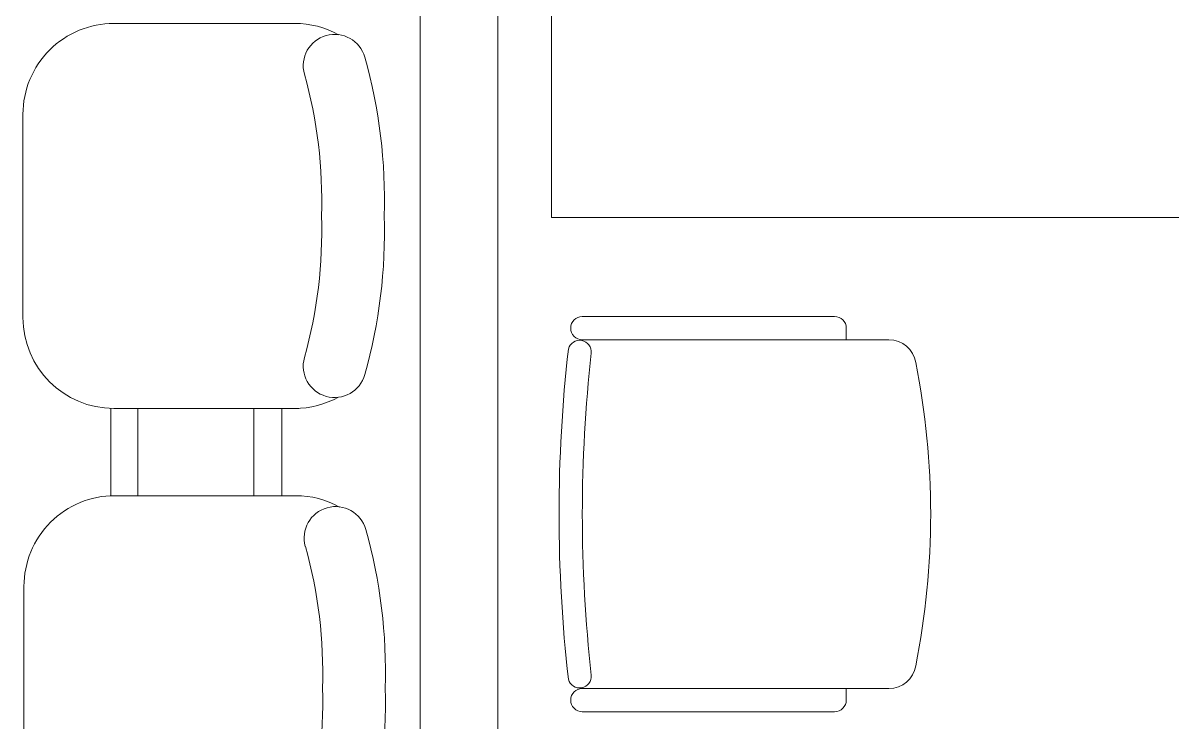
# Model space of a CAD drawing. Header units: millimetres. Extents: x -160614 to 59925, y -157025 to 0.
# Drawn here: x -105973 to -104490, y -113888 to -112986 of the extents above; entities that cross this region are included whole.
import ezdxf
from ezdxf.enums import TextEntityAlignment as Align

# ---------------------------------------------------------------- set-up
doc = ezdxf.new("R2010")
doc.units = ezdxf.units.MM
doc.header["$LTSCALE"] = 8
doc.layers.get('0').update_dxf_attribs({"color": 9, "lineweight": 5})
for name, color, linetype, lineweight in [('72_EGR_EQP_TAG', 9, 'Continuous', 5), ('LOADING', 9, 'Continuous', 5), ('NEW Wall', 9, 'Continuous', 5), ('Walls', 9, 'Continuous', 5)]:
    doc.layers.add(name, color=color, linetype=linetype, lineweight=lineweight)
doc.layers.get('0').off()
doc.layers.get('0').freeze()
doc.styles.get("Standard").update_dxf_attribs({"font": 'ARIALUNI.TTF'})

# ---------------------------------------------------------------- blocks, each defined once
blk = doc.blocks.new('GF21016-P')
at = {"layer": 'LOADING', "extrusion": (-1.24384e-09, -1.20261e-09, -1)}
for p, q in [((0.0128, 0.0179), (0.0128, 0.4136)), ((0.4628, 0.0179), (0.4628, 0.4136)), ((-0.0022, 0.3585), (0.0128, 0.3585)), ((0.4778, 0.3585), (0.4628, 0.3585)), ((-0.0172, 0.0179), (-0.0172, 0.3435)), ((0.4928, 0.0179), (0.4928, 0.3435)), ((0.4778, 0.0029), (0.4778, 0.0029))]:
    blk.add_line(p, q, dxfattribs=at)
for centre, radius, start, end in [((-0.2378, -0.5362), 1.0036, 78.7568, 101.2432), ((-0.0478, 0.4136), 0.035, 0, 80.6557), ((-0.4278, 0.4136), 0.035, 99.3443, 180), ((0.0022, 0.3435), 0.015, 0, 90), ((-0.4778, 0.3435), 0.015, 90, 180), ((-0.0284, 0.0145), 0.015, 284.3864, 95.5209), ((-0.4471, 0.0145), 0.015, 84.4791, 255.6136), ((0.0022, 0.0179), 0.015, 270, 0), ((0.0022, 0.0179), 0.015, 180, 270), ((-0.2378, 1.8928), 1.8749, 263.6341, 276.3659), ((-0.4778, 0.0179), 0.015, 270, 0), ((-0.4778, 0.0179), 0.015, 180, 270), ((-0.2378, 1.8734), 1.8855, 263.5119, 276.4881)]:
    blk.add_arc(centre, radius, start, end, dxfattribs=at)
blk = doc.blocks.new('*X23')
for p, q in [((13, 1), (13, 1)), ((13, 1), (13, 1)), ((13, 1), (13, 1)), ((13, 1), (13, 1)), ((13, 1), (13, 1)), ((13, 1), (13, 1)), ((13, 1), (13, 1)), ((13, 1), (13, 1)), ((13, 1), (13, 1)), ((13, 1), (13, 1)), ((13, 1), (13, 1)), ((13, 1), (13, 1)), ((13, 1), (13, 1)), ((13, 1), (13, 1)), ((13, 1), (13, 1)), ((13, 1), (14, 1)), ((13, 1), (14, 1)), ((13, 1), (14, 1)), ((13, 1), (13, 1)), ((13, 1), (13, 1)), ((13, 1), (13, 1)), ((13, 1), (13, 1)), ((13, 1), (13, 1)), ((13, 1), (13, 1)), ((13, 1), (13, 1)), ((13, 1), (13, 1)), ((13, 1), (13, 1)), ((13, 1), (13, 1)), ((13, 1), (13, 1)), ((13, 1), (13, 1)), ((13, 1), (13, 1)), ((13, 1), (13, 1)), ((13, 1), (13, 1)), ((13, 1), (13, 1)), ((13, 1), (13, 1)), ((13, 1), (13, 1)), ((13, 1), (13, 1)), ((13, 1), (13, 1)), ((13, 1), (13, 1)), ((13, 1), (13, 1)), ((13, 1), (13, 1)), ((13, 1), (13, 1)), ((13, 1), (13, 1)), ((13, 1), (13, 1)), ((13, 1), (13, 1)), ((13, 1), (13, 1)), ((13, 1), (13, 1)), ((13, 1), (13, 1)), ((13, 1), (13, 1)), ((13, 1), (13, 1)), ((13, 1), (13, 1)), ((13, 1), (13, 1)), ((13, 1), (13, 1)), ((13, 1), (13, 1)), ((13, 1), (13, 1)), ((13, 1), (13, 1)), ((13, 1), (13, 1)), ((13, 1), (13, 1)), ((13, 1), (13, 1)), ((13, 1), (13, 1)), ((13, 1), (13, 1)), ((13, 1), (13, 1)), ((13, 1), (13, 1)), ((13, 1), (13, 1)), ((13, 1), (13, 1)), ((13, 1), (13, 1)), ((13, 1), (13, 1)), ((13, 1), (13, 1)), ((13, 1), (13, 1)), ((13, 1), (13, 1)), ((13, 1), (13, 1)), ((13, 1), (13, 1)), ((13, 1), (13, 1)), ((13, 1), (13, 1)), ((13, 1), (13, 1)), ((13, 1), (13, 1)), ((13, 1), (13, 1)), ((13, 1), (13, 1)), ((13, 1), (13, 1)), ((13, 1), (13, 1)), ((13, 1), (13, 1)), ((13, 1), (13, 1)), ((13, 1), (13, 1)), ((13, 1), (13, 1)), ((13, 1), (13, 1)), ((13, 1), (13, 1)), ((13, 1), (13, 1)), ((13, 1), (13, 1)), ((13, 1), (13, 1)), ((13, 1), (13, 1)), ((13, 1), (13, 1)), ((13, 1), (13, 1)), ((13, 1), (13, 1)), ((13, 1), (13, 1)), ((13, 1), (13, 1)), ((13, 1), (13, 1)), ((13, 1), (13, 1)), ((13, 1), (13, 1)), ((13, 1), (13, 1)), ((13, 1), (13, 1)), ((13, 1), (13, 1)), ((13, 1), (13, 1)), ((13, 1), (13, 1)), ((13, 1), (13, 1)), ((13, 1), (13, 1)), ((13, 1), (13, 1)), ((13, 1), (13, 1)), ((13, 1), (13, 1)), ((13, 1), (13, 1)), ((13, 1), (13, 1)), ((13, 1), (13, 1)), ((13, 1), (13, 1)), ((13, 1), (13, 1)), ((13, 1), (13, 1)), ((13, 1), (13, 1)), ((13, 1), (13, 1)), ((13, 1), (13, 1)), ((13, 1), (13, 1)), ((13, 1), (13, 1)), ((13, 1), (13, 1)), ((13, 1), (13, 1)), ((13, 1), (13, 1)), ((13, 1), (13, 1)), ((13, 1), (14, 1)), ((13, 0), (13, 0)), ((13, 0), (13, 0)), ((13, 0), (13, 0)), ((13, 0), (13, 0)), ((13, 0), (13, 0)), ((13, 0), (13, 0)), ((13, 0), (13, 0)), ((13, 0), (13, 0)), ((13, 0), (13, 0)), ((13, 0), (13, 0)), ((13, 0), (13, 0)), ((13, 0), (13, 0)), ((13, 0), (13, 0)), ((13, 0), (13, 0)), ((13, 0), (13, 0)), ((13, 0), (13, 0)), ((13, 0), (13, 0)), ((13, 0), (13, 0)), ((13, 0), (13, 0)), ((13, 0), (13, 0)), ((13, 0), (13, 0)), ((13, 0), (13, 0)), ((13, 0), (13, 0)), ((13, 0), (13, 0)), ((13, 0), (13, 0)), ((13, 0), (13, 0)), ((13, 0), (13, 0)), ((13, 0), (13, 0)), ((13, 0), (13, 0)), ((13, 0), (13, 0)), ((13, 0), (13, 0)), ((13, 0), (13, 0)), ((13, 0), (13, 0)), ((13, 0), (13, 0)), ((13, 0), (13, 0)), ((13, 0), (13, 0)), ((13, 0), (13, 0)), ((13, 0), (13, 0)), ((13, 0), (13, 0)), ((13, 0), (13, 0)), ((13, 0), (13, 0)), ((13, 0), (13, 0)), ((13, 0), (13, 0)), ((13, 0), (13, 0)), ((13, 0), (13, 0)), ((13, 0), (13, 0)), ((13, 0), (13, 0)), ((13, 0), (13, 0)), ((13, 0), (14, 0)), ((13, 0), (14, 0)), ((13, 0), (13, 0)), ((13, 0), (14, 0)), ((14, 1), (14, 1)), ((14, 1), (14, 1)), ((14, 1), (14, 1)), ((14, 1), (14, 1)), ((14, 1), (14, 1)), ((14, 1), (14, 1)), ((14, 1), (14, 1)), ((14, 1), (14, 1)), ((14, 1), (14, 1)), ((14, 1), (14, 1)), ((14, 1), (14, 1)), ((14, 1), (14, 1)), ((14, 1), (14, 1)), ((14, 1), (14, 1)), ((14, 1), (14, 1)), ((14, 1), (14, 1)), ((14, 1), (14, 1)), ((14, 1), (14, 1)), ((14, 1), (14, 1)), ((14, 1), (14, 1)), ((14, 1), (14, 1)), ((14, 1), (14, 1)), ((14, 1), (14, 1)), ((14, 1), (14, 1)), ((14, 1), (14, 1)), ((14, 1), (14, 1)), ((14, 1), (14, 1)), ((14, 1), (14, 1)), ((14, 1), (14, 1)), ((14, 1), (14, 1)), ((14, 1), (14, 1)), ((14, 1), (14, 1)), ((14, 1), (14, 1)), ((14, 1), (14, 1)), ((14, 1), (14, 1)), ((14, 1), (14, 1)), ((14, 1), (14, 1)), ((14, 1), (14, 1)), ((14, 1), (14, 1)), ((14, 1), (14, 1)), ((14, 1), (14, 1)), ((14, 1), (14, 1)), ((14, 1), (14, 1)), ((14, 1), (14, 1)), ((14, 1), (14, 1)), ((14, 1), (14, 1)), ((14, 1), (14, 1)), ((14, 1), (14, 1)), ((14, 1), (14, 1)), ((14, 1), (14, 1)), ((14, 1), (14, 1)), ((14, 1), (14, 1)), ((14, 1), (14, 1)), ((14, 1), (14, 1)), ((14, 1), (14, 1)), ((14, 1), (14, 1)), ((14, 1), (14, 1)), ((14, 1), (14, 1)), ((14, 1), (14, 1)), ((14, 1), (14, 1)), ((14, 1), (14, 1)), ((14, 1), (14, 1)), ((14, 1), (14, 1)), ((14, 1), (14, 1)), ((14, 1), (14, 1)), ((14, 1), (14, 1)), ((14, 1), (14, 1)), ((14, 1), (14, 1)), ((14, 1), (14, 1)), ((14, 1), (14, 1)), ((14, 1), (14, 1)), ((14, 1), (14, 1)), ((14, 1), (14, 1)), ((14, 1), (14, 1)), ((14, 1), (14, 1)), ((14, 1), (14, 1)), ((14, 1), (14, 1)), ((14, 1), (14, 1)), ((14, 1), (14, 1)), ((14, 1), (14, 1)), ((14, 1), (14, 1)), ((14, 1), (14, 1)), ((14, 1), (14, 1)), ((14, 1), (14, 1)), ((14, 1), (14, 1)), ((14, 1), (14, 1)), ((14, 1), (14, 1)), ((14, 1), (14, 1)), ((14, 1), (14, 1)), ((14, 1), (14, 1)), ((14, 1), (14, 1)), ((14, 1), (14, 1)), ((14, 1), (14, 1)), ((14, 1), (14, 1)), ((14, 0), (14, 0)), ((14, 0), (14, 0)), ((14, 0), (14, 0)), ((14, 0), (14, 0)), ((14, 0), (14, 0)), ((14, 0), (14, 0)), ((14, 0), (14, 0)), ((14, 0), (14, 0)), ((14, 0), (14, 0)), ((14, 0), (14, 0)), ((14, 0), (14, 0)), ((14, 0), (14, 0)), ((14, 0), (14, 0)), ((14, 0), (14, 0)), ((14, 0), (14, 0)), ((14, 0), (14, 0)), ((14, 0), (14, 0)), ((14, 0), (14, 0)), ((14, 0), (14, 0)), ((14, 0), (14, 0)), ((14, 0), (14, 0)), ((14, 0), (14, 0)), ((14, 0), (14, 0)), ((14, 0), (14, 0)), ((14, 0), (14, 0)), ((14, 0), (14, 0)), ((14, 0), (14, 0)), ((14, 0), (14, 0)), ((14, 0), (14, 0)), ((14, 0), (14, 0)), ((14, 0), (14, 0)), ((14, 0), (14, 0)), ((14, 0), (14, 0)), ((14, 0), (14, 0)), ((14, 0), (14, 0)), ((14, 0), (14, 0)), ((14, 0), (14, 0)), ((14, 0), (14, 0)), ((14, 0), (14, 0)), ((14, 0), (14, 0)), ((14, 0), (14, 0)), ((14, 0), (14, 0)), ((14, 0), (14, 0)), ((14, 0), (14, 0)), ((14, 0), (14, 0)), ((14, 0), (14, 0)), ((14, 0), (14, 0)), ((14, 0), (14, 0)), ((13, 0), (13, 0)), ((13, 0), (14, 0)), ((13, 0), (13, 0)), ((13, 0), (14, 0)), ((13, 0), (13, 0)), ((13, 0), (14, 0)), ((13, 0), (13, 0)), ((13, 0), (13, 0)), ((13, 0), (13, 0)), ((13, 0), (13, 0)), ((13, 0), (14, 0)), ((13, 0), (13, 0)), ((13, 0), (14, 0)), ((13, 0), (13, 0)), ((13, 0), (14, 0)), ((13, 0), (13, 0)), ((13, 0), (14, 0)), ((13, 0), (13, 0)), ((13, 0), (14, 0)), ((13, 0), (13, 0)), ((13, 0), (14, 0)), ((13, 0), (13, 0)), ((13, 0), (14, 0)), ((13, 0), (13, 0)), ((13, 0), (13, 0)), ((13, 0), (13, 0)), ((13, 0), (14, 0)), ((13, 0), (13, 0)), ((13, 0), (14, 0)), ((13, 0), (13, 0)), ((13, 0), (14, 0)), ((13, 0), (13, 0)), ((13, 0), (14, 0)), ((13, 0), (13, 0)), ((13, 0), (13, 0)), ((13, 0), (13, 0)), ((13, 0), (13, 0)), ((13, 0), (13, 0)), ((13, 0), (13, 0)), ((13, 0), (13, 0)), ((13, 0), (13, 0)), ((13, 0), (13, 0)), ((13, 0), (13, 0)), ((13, 0), (13, 0)), ((13, 0), (13, 0)), ((13, 0), (13, 0)), ((13, 0), (13, 0)), ((13, 0), (13, 0)), ((13, 0), (13, 0)), ((13, 0), (13, 0)), ((13, 0), (13, 0)), ((13, 0), (13, 0)), ((13, 0), (13, 0)), ((13, 0), (13, 0)), ((13, 0), (13, 0)), ((13, 0), (13, 0)), ((13, 0), (13, 0)), ((13, 0), (13, 0)), ((13, 0), (13, 0)), ((13, 0), (13, 0)), ((13, 0), (13, 0)), ((13, 0), (13, 0)), ((13, 0), (13, 0)), ((13, 0), (13, 0)), ((13, -1), (13, -1)), ((13, -1), (13, -1)), ((13, -1), (13, -1)), ((13, -1), (13, -1)), ((13, -1), (13, -1)), ((13, -1), (14, -1)), ((13, -1), (13, -1)), ((14, 0), (14, 0)), ((14, 0), (14, 0)), ((14, 0), (14, 0)), ((14, 0), (14, 0)), ((14, 0), (14, 0)), ((14, 0), (14, 0)), ((14, 0), (14, 0)), ((14, 0), (14, 0)), ((14, 0), (14, 0)), ((14, 0), (14, 0)), ((14, 0), (14, 0)), ((14, 0), (14, 0)), ((14, 0), (14, 0)), ((14, 0), (14, 0)), ((14, 0), (14, 0)), ((13, 0), (14, 0)), ((14, 0), (14, 0)), ((14, 0), (14, 0)), ((14, 0), (14, 0)), ((14, 0), (14, 0)), ((14, 0), (14, 0)), ((14, 0), (14, 0)), ((14, 0), (14, 0)), ((14, 0), (14, 0)), ((14, 0), (14, 0)), ((14, 0), (14, 0)), ((14, 0), (14, 0)), ((14, 0), (14, 0)), ((14, 0), (14, 0)), ((14, 0), (14, 0)), ((14, 0), (14, 0)), ((14, 0), (14, 0)), ((14, 0), (14, 0)), ((14, 0), (14, 0)), ((14, 0), (14, 0)), ((14, 0), (14, 0)), ((14, 0), (14, 0)), ((14, 0), (14, 0)), ((14, 0), (14, 0)), ((14, 0), (14, 0)), ((14, 0), (14, 0)), ((14, 0), (14, 0)), ((14, 0), (14, 0)), ((14, 0), (14, 0)), ((14, 0), (14, 0)), ((14, 0), (14, 0)), ((14, 0), (14, 0)), ((14, 0), (14, 0)), ((14, 0), (14, 0)), ((14, 0), (14, 0)), ((14, -1), (14, -1)), ((14, -1), (14, -1)), ((14, -1), (14, -1)), ((14, -1), (14, -1)), ((14, -1), (14, -1))]:
    blk.add_line(p, q)
blk = doc.blocks.new('*X22')
for p, q in [((5, 3), (5, 3)), ((5, 3), (5, 3)), ((5, 3), (5, 3)), ((5, 3), (5, 3)), ((5, 3), (5, 3)), ((5, 3), (5, 3)), ((5, 3), (5, 3)), ((5, 3), (5, 3)), ((5, 3), (5, 3)), ((5, 3), (5, 3)), ((5, 3), (5, 3)), ((5, 3), (5, 3)), ((5, 3), (5, 3)), ((5, 3), (5, 3)), ((5, 3), (5, 3)), ((5, 3), (5, 3)), ((5, 3), (5, 3)), ((5, 3), (5, 3)), ((5, 3), (5, 3)), ((5, 3), (5, 3)), ((5, 3), (5, 3)), ((5, 3), (5, 3)), ((5, 3), (5, 3)), ((5, 3), (5, 3)), ((5, 3), (5, 3)), ((5, 3), (5, 3)), ((5, 3), (5, 3)), ((5, 3), (5, 3)), ((5, 3), (5, 3)), ((5, 3), (5, 3)), ((5, 3), (5, 3)), ((5, 3), (5, 3)), ((5, 3), (5, 3)), ((5, 3), (5, 3)), ((5, 3), (5, 3)), ((5, 3), (5, 3)), ((5, 3), (5, 3)), ((5, 3), (5, 3)), ((5, 3), (5, 3)), ((5, 3), (5, 3)), ((5, 3), (5, 3)), ((5, 3), (5, 3)), ((5, 3), (5, 3)), ((5, 3), (5, 3)), ((5, 3), (5, 3)), ((5, 3), (5, 3)), ((5, 3), (5, 3)), ((5, 3), (5, 3)), ((5, 3), (5, 3)), ((5, 3), (5, 3)), ((5, 3), (5, 3)), ((5, 3), (5, 3)), ((5, 3), (5, 3)), ((5, 3), (5, 3)), ((5, 3), (5, 3)), ((5, 3), (5, 3)), ((5, 3), (5, 3)), ((5, 3), (5, 3)), ((5, 3), (5, 3)), ((5, 3), (5, 3)), ((5, 3), (5, 3)), ((5, 3), (5, 3)), ((5, 3), (5, 3)), ((5, 3), (5, 3)), ((5, 3), (5, 3)), ((5, 3), (5, 3)), ((6, 3), (5, 3)), ((5, 3), (5, 3)), ((6, 3), (5, 3)), ((5, 3), (5, 3)), ((6, 3), (5, 3)), ((5, 3), (5, 3)), ((6, 3), (5, 3)), ((5, 3), (5, 3)), ((5, 3), (5, 3)), ((5, 3), (5, 3)), ((5, 3), (5, 3)), ((5, 3), (5, 3)), ((5, 3), (5, 3)), ((5, 3), (5, 3)), ((5, 3), (5, 3)), ((5, 3), (5, 3)), ((5, 3), (5, 3)), ((5, 3), (5, 3)), ((5, 3), (5, 3)), ((5, 3), (5, 3)), ((5, 3), (5, 3)), ((5, 3), (5, 3)), ((5, 3), (5, 3)), ((5, 3), (5, 3)), ((5, 3), (5, 3)), ((5, 3), (5, 3)), ((5, 3), (5, 3)), ((5, 3), (5, 3)), ((5, 3), (5, 3)), ((5, 3), (5, 3)), ((6, 3), (6, 3)), ((6, 3), (6, 3)), ((6, 3), (6, 3)), ((6, 3), (6, 3)), ((6, 3), (6, 3)), ((6, 3), (6, 3)), ((6, 3), (6, 3)), ((6, 3), (6, 3)), ((6, 3), (6, 3)), ((6, 3), (6, 3)), ((6, 3), (6, 3)), ((6, 3), (6, 3)), ((6, 3), (6, 3)), ((6, 3), (6, 3)), ((6, 3), (6, 3)), ((6, 3), (6, 3)), ((6, 3), (6, 3)), ((6, 3), (6, 3)), ((6, 3), (6, 3)), ((6, 3), (6, 3)), ((6, 3), (6, 3)), ((6, 3), (6, 3)), ((6, 3), (6, 3)), ((6, 3), (6, 3)), ((6, 3), (6, 3)), ((6, 3), (6, 3)), ((6, 3), (6, 3)), ((6, 3), (6, 3)), ((6, 3), (6, 3)), ((6, 3), (6, 3)), ((6, 3), (6, 3)), ((6, 3), (6, 3)), ((6, 3), (6, 3)), ((6, 3), (6, 3)), ((6, 3), (6, 3)), ((6, 3), (6, 3)), ((6, 3), (6, 3)), ((6, 3), (6, 3)), ((6, 3), (6, 3)), ((6, 3), (6, 3)), ((6, 3), (6, 3)), ((6, 3), (6, 3)), ((6, 3), (6, 3)), ((6, 3), (6, 3)), ((6, 3), (6, 3)), ((6, 3), (6, 3)), ((6, 3), (6, 3)), ((6, 3), (6, 3)), ((6, 3), (6, 3)), ((6, 3), (6, 3)), ((6, 3), (6, 3)), ((6, 3), (6, 3)), ((6, 3), (6, 3)), ((6, 3), (6, 3)), ((6, 3), (6, 3)), ((6, 3), (6, 3)), ((6, 3), (6, 3)), ((6, 3), (6, 3)), ((6, 3), (6, 3)), ((6, 3), (6, 3)), ((6, 3), (6, 3)), ((6, 3), (6, 3)), ((6, 3), (6, 3)), ((6, 3), (6, 3)), ((6, 3), (6, 3)), ((6, 3), (6, 3)), ((6, 3), (6, 3)), ((6, 3), (6, 3)), ((6, 3), (6, 3)), ((6, 3), (6, 3)), ((6, 3), (6, 3)), ((6, 3), (6, 3)), ((6, 3), (6, 3)), ((6, 3), (6, 3)), ((6, 3), (6, 3)), ((6, 3), (6, 3)), ((6, 3), (6, 3)), ((6, 3), (6, 3)), ((6, 3), (6, 3)), ((6, 3), (6, 3)), ((6, 3), (6, 3)), ((6, 3), (6, 3)), ((6, 3), (6, 3)), ((6, 3), (6, 3)), ((6, 3), (6, 3)), ((6, 3), (6, 3)), ((6, 3), (6, 3)), ((6, 3), (6, 3)), ((6, 3), (6, 3)), ((6, 3), (6, 3)), ((6, 3), (6, 3)), ((6, 3), (6, 3)), ((6, 3), (6, 3)), ((6, 3), (6, 3)), ((6, 3), (6, 3)), ((6, 3), (6, 3)), ((6, 3), (6, 3)), ((6, 3), (6, 3)), ((6, 3), (6, 3)), ((6, 3), (6, 3)), ((6, 3), (6, 3)), ((6, 3), (6, 3)), ((6, 3), (6, 3)), ((6, 3), (6, 3)), ((6, 3), (6, 3)), ((6, 3), (6, 3)), ((6, 3), (6, 3)), ((6, 3), (6, 3)), ((6, 3), (6, 3)), ((6, 3), (6, 3)), ((6, 3), (6, 3)), ((6, 3), (6, 3)), ((6, 3), (6, 3)), ((6, 3), (6, 3)), ((6, 3), (6, 3)), ((6, 3), (6, 3)), ((6, 3), (6, 3)), ((6, 3), (6, 3)), ((6, 3), (6, 3)), ((6, 3), (6, 3)), ((6, 3), (6, 3)), ((6, 3), (6, 3)), ((6, 3), (6, 3)), ((6, 3), (6, 3)), ((6, 3), (6, 3)), ((6, 3), (6, 3)), ((6, 3), (6, 3)), ((6, 3), (6, 3)), ((6, 3), (6, 3)), ((6, 3), (6, 3)), ((6, 3), (6, 3)), ((6, 3), (6, 3)), ((6, 3), (6, 3)), ((6, 3), (6, 3)), ((6, 3), (6, 3)), ((6, 3), (6, 3)), ((6, 3), (6, 3)), ((6, 3), (6, 3)), ((6, 3), (6, 3)), ((6, 3), (6, 3)), ((6, 3), (6, 3)), ((6, 3), (6, 3)), ((6, 3), (6, 3)), ((6, 3), (6, 3)), ((6, 3), (6, 3)), ((6, 3), (6, 3)), ((6, 3), (6, 3)), ((6, 3), (6, 3)), ((6, 3), (6, 3)), ((6, 3), (6, 3)), ((6, 3), (6, 3)), ((6, 3), (6, 3)), ((6, 3), (6, 3)), ((6, 3), (6, 3)), ((6, 3), (6, 3)), ((6, 3), (6, 3)), ((6, 3), (6, 3)), ((6, 3), (6, 3)), ((6, 3), (6, 3)), ((6, 3), (6, 3)), ((6, 3), (6, 3)), ((6, 3), (6, 3)), ((6, 3), (6, 3)), ((6, 3), (6, 3)), ((6, 3), (6, 3)), ((6, 3), (6, 3)), ((6, 3), (6, 3)), ((6, 3), (6, 3)), ((6, 3), (6, 3)), ((6, 3), (6, 3)), ((6, 3), (6, 3)), ((6, 3), (6, 3)), ((6, 3), (6, 3)), ((6, 3), (6, 3)), ((6, 3), (6, 3)), ((6, 3), (6, 3)), ((6, 3), (6, 3)), ((6, 3), (6, 3)), ((6, 3), (6, 3)), ((6, 3), (6, 3)), ((6, 3), (6, 3)), ((6, 3), (6, 3)), ((6, 3), (6, 3)), ((6, 3), (6, 3)), ((6, 3), (6, 3)), ((6, 3), (6, 3)), ((6, 3), (6, 3)), ((6, 3), (6, 3)), ((6, 3), (6, 3)), ((6, 3), (6, 3)), ((6, 3), (6, 3)), ((6, 3), (6, 3)), ((6, 3), (6, 3)), ((6, 3), (6, 3)), ((6, 3), (6, 3)), ((6, 3), (6, 3)), ((6, 3), (6, 3)), ((6, 3), (6, 3)), ((6, 3), (6, 3)), ((6, 3), (6, 3)), ((6, 3), (6, 3)), ((6, 3), (6, 3)), ((6, 3), (6, 3)), ((6, 3), (6, 3)), ((6, 3), (5, 3)), ((6, 3), (5, 3)), ((6, 3), (5, 3)), ((6, 3), (5, 3)), ((6, 3), (5, 3)), ((6, 3), (6, 3)), ((6, 3), (6, 3)), ((6, 3), (6, 3)), ((6, 3), (6, 3)), ((6, 3), (6, 3)), ((6, 3), (6, 3)), ((6, 3), (6, 3)), ((6, 3), (6, 3)), ((6, 3), (6, 3)), ((6, 3), (6, 3)), ((6, 3), (6, 3)), ((6, 3), (6, 3)), ((6, 3), (6, 3)), ((6, 3), (6, 3)), ((6, 3), (6, 3)), ((6, 3), (6, 3)), ((6, 3), (6, 3)), ((6, 3), (6, 3)), ((6, 3), (6, 3)), ((6, 3), (6, 3)), ((6, 3), (6, 3)), ((6, 3), (6, 3)), ((6, 3), (6, 3)), ((6, 3), (6, 3)), ((6, 3), (6, 3)), ((6, 3), (6, 3)), ((6, 3), (6, 3)), ((6, 3), (6, 3)), ((6, 3), (6, 3)), ((6, 3), (6, 3)), ((6, 3), (6, 3)), ((6, 3), (6, 3)), ((6, 3), (6, 3)), ((6, 3), (6, 3)), ((6, 3), (6, 3)), ((6, 3), (6, 3)), ((6, 3), (6, 3)), ((6, 3), (6, 3)), ((6, 3), (6, 3)), ((6, 3), (6, 3)), ((6, 3), (6, 3)), ((6, 3), (6, 3)), ((6, 3), (6, 3)), ((6, 3), (6, 3)), ((6, 3), (6, 3)), ((6, 3), (6, 3)), ((6, 3), (6, 3)), ((6, 3), (6, 3)), ((6, 3), (6, 3)), ((6, 3), (6, 3)), ((6, 3), (6, 3)), ((6, 3), (6, 3)), ((6, 3), (6, 3)), ((6, 3), (6, 3)), ((6, 3), (6, 3)), ((6, 3), (6, 3)), ((6, 3), (6, 3)), ((6, 3), (6, 3)), ((6, 3), (6, 3)), ((6, 3), (6, 3)), ((6, 3), (6, 3)), ((6, 3), (6, 3)), ((6, 3), (6, 3)), ((6, 3), (6, 3)), ((6, 3), (6, 3)), ((6, 3), (6, 3)), ((6, 3), (6, 3)), ((6, 3), (6, 3)), ((6, 3), (6, 3)), ((6, 3), (6, 3)), ((6, 3), (6, 3)), ((6, 3), (6, 3)), ((6, 3), (6, 3)), ((6, 3), (6, 3)), ((6, 3), (6, 3)), ((6, 3), (6, 3)), ((6, 3), (6, 3)), ((6, 3), (6, 3)), ((6, 3), (6, 3)), ((6, 3), (6, 3)), ((6, 3), (6, 3)), ((6, 3), (6, 3)), ((6, 3), (6, 3)), ((6, 3), (6, 3)), ((6, 3), (6, 3)), ((6, 3), (6, 3)), ((6, 3), (6, 3)), ((6, 3), (6, 3)), ((6, 3), (6, 3)), ((6, 3), (6, 3)), ((6, 3), (6, 3)), ((6, 3), (6, 3)), ((6, 3), (6, 3)), ((6, 3), (6, 3)), ((6, 3), (6, 3)), ((6, 3), (6, 3)), ((6, 3), (6, 3)), ((6, 3), (6, 3)), ((6, 3), (6, 3)), ((6, 3), (6, 3)), ((6, 3), (6, 3)), ((6, 3), (6, 3)), ((6, 3), (6, 3)), ((6, 3), (6, 3)), ((6, 3), (6, 3)), ((6, 3), (6, 3)), ((6, 3), (6, 3)), ((6, 3), (6, 3)), ((6, 3), (6, 3)), ((6, 3), (6, 3)), ((6, 3), (6, 3)), ((6, 3), (6, 3)), ((6, 3), (6, 3)), ((6, 3), (6, 3)), ((6, 3), (6, 3)), ((6, 3), (6, 3)), ((6, 3), (6, 3)), ((6, 3), (6, 3)), ((6, 3), (6, 3)), ((6, 3), (6, 3)), ((6, 3), (6, 3)), ((6, 3), (6, 3)), ((6, 3), (6, 3)), ((6, 3), (6, 3)), ((6, 3), (6, 3)), ((6, 3), (6, 3)), ((6, 3), (6, 3)), ((6, 3), (6, 3)), ((6, 3), (6, 3)), ((6, 3), (6, 3)), ((6, 3), (6, 3)), ((6, 3), (6, 3)), ((6, 3), (6, 3)), ((6, 3), (6, 3)), ((6, 3), (6, 3)), ((6, 3), (6, 3)), ((6, 3), (6, 3)), ((6, 3), (6, 3)), ((6, 3), (6, 3)), ((6, 3), (6, 3)), ((6, 3), (6, 3)), ((6, 3), (6, 3)), ((6, 3), (6, 3)), ((6, 3), (6, 3)), ((6, 3), (6, 3)), ((6, 3), (6, 3)), ((6, 3), (6, 3)), ((6, 3), (6, 3)), ((6, 3), (6, 3)), ((6, 3), (6, 3)), ((6, 3), (6, 3)), ((6, 3), (6, 3)), ((6, 3), (6, 3)), ((6, 3), (6, 3)), ((6, 3), (6, 3)), ((6, 3), (6, 3)), ((6, 3), (6, 3)), ((6, 3), (6, 3)), ((6, 3), (6, 3)), ((6, 3), (6, 3)), ((6, 3), (6, 3)), ((6, 3), (6, 3)), ((6, 3), (6, 3)), ((6, 3), (6, 3)), ((6, 3), (6, 3)), ((6, 3), (6, 3)), ((6, 3), (6, 3)), ((6, 3), (6, 3)), ((6, 3), (6, 3)), ((6, 3), (6, 3)), ((6, 3), (6, 3)), ((6, 3), (6, 3)), ((6, 3), (6, 3)), ((6, 3), (6, 3)), ((6, 3), (6, 3)), ((6, 3), (6, 3)), ((6, 3), (6, 3)), ((6, 3), (6, 3)), ((6, 3), (6, 3)), ((6, 3), (6, 3)), ((6, 3), (6, 3)), ((6, 3), (6, 3)), ((6, 3), (6, 3)), ((6, 3), (6, 3)), ((6, 3), (6, 3)), ((6, 3), (6, 3)), ((6, 3), (6, 3)), ((6, 3), (6, 3)), ((6, 3), (6, 3)), ((6, 3), (6, 3)), ((6, 3), (6, 3)), ((6, 3), (6, 3)), ((6, 3), (6, 3)), ((6, 3), (6, 3)), ((6, 3), (6, 3)), ((6, 3), (6, 3)), ((6, 3), (6, 3)), ((6, 3), (6, 3)), ((6, 3), (6, 3)), ((6, 3), (6, 3)), ((6, 3), (6, 3)), ((6, 3), (6, 3)), ((6, 3), (6, 3)), ((6, 3), (6, 3)), ((6, 3), (6, 3)), ((6, 3), (6, 3)), ((6, 3), (6, 3)), ((6, 3), (6, 3)), ((6, 3), (6, 3)), ((6, 3), (6, 3)), ((6, 3), (6, 3)), ((6, 3), (6, 3)), ((6, 3), (6, 3)), ((6, 3), (6, 3)), ((6, 3), (6, 3)), ((6, 3), (6, 3)), ((6, 3), (6, 3)), ((6, 3), (6, 3)), ((6, 3), (6, 3)), ((6, 3), (6, 3)), ((6, 3), (6, 3)), ((6, 3), (6, 3)), ((6, 3), (6, 3)), ((6, 3), (6, 3)), ((6, 3), (6, 3)), ((6, 3), (6, 3)), ((6, 3), (6, 3)), ((6, 3), (6, 3)), ((6, 3), (6, 3)), ((6, 3), (6, 3)), ((6, 3), (6, 3)), ((6, 3), (6, 3)), ((6, 3), (6, 3)), ((6, 3), (6, 3)), ((6, 3), (6, 3)), ((6, 3), (6, 3)), ((6, 3), (6, 3)), ((6, 3), (6, 3)), ((6, 3), (6, 3)), ((6, 3), (6, 3)), ((6, 3), (6, 3)), ((6, 3), (6, 3)), ((6, 3), (6, 3)), ((6, 3), (6, 3)), ((6, 3), (6, 3)), ((6, 3), (6, 3)), ((6, 3), (6, 3)), ((6, 3), (6, 3)), ((6, 3), (6, 3)), ((6, 3), (6, 3)), ((6, 3), (6, 3)), ((6, 3), (6, 3)), ((6, 3), (6, 3)), ((6, 3), (6, 3)), ((6, 3), (6, 3)), ((6, 3), (6, 3)), ((6, 3), (6, 3)), ((6, 3), (6, 3)), ((6, 3), (6, 3)), ((6, 3), (6, 3)), ((6, 3), (6, 3)), ((6, 3), (6, 3)), ((6, 3), (6, 3)), ((6, 3), (6, 3)), ((6, 3), (6, 3)), ((6, 3), (6, 3)), ((6, 3), (6, 3)), ((6, 3), (6, 3)), ((6, 3), (6, 3)), ((6, 3), (6, 3)), ((6, 3), (6, 3)), ((6, 3), (6, 3)), ((6, 3), (6, 3)), ((6, 3), (6, 3)), ((6, 3), (6, 3)), ((6, 3), (6, 3)), ((6, 3), (6, 3)), ((6, 3), (6, 3)), ((6, 3), (6, 3)), ((6, 3), (6, 3)), ((6, 3), (6, 3)), ((6, 3), (6, 3)), ((6, 3), (6, 3)), ((6, 3), (6, 3)), ((6, 3), (6, 3)), ((6, 3), (6, 3)), ((6, 3), (6, 3)), ((6, 3), (6, 3)), ((6, 3), (6, 3)), ((6, 3), (6, 3)), ((6, 3), (6, 3)), ((6, 3), (6, 3)), ((6, 3), (6, 3)), ((6, 3), (6, 3)), ((6, 3), (6, 3)), ((6, 3), (6, 3)), ((6, 3), (6, 3)), ((6, 3), (6, 3)), ((6, 3), (6, 3)), ((6, 3), (6, 3)), ((6, 3), (6, 3)), ((6, 3), (6, 3)), ((6, 3), (6, 3)), ((6, 3), (6, 3)), ((6, 3), (6, 3)), ((6, 3), (6, 3)), ((6, 3), (6, 3)), ((6, 3), (6, 3)), ((6, 3), (6, 3)), ((6, 3), (6, 3)), ((6, 3), (6, 3)), ((6, 3), (6, 3)), ((6, 3), (6, 3)), ((6, 3), (6, 3)), ((6, 3), (6, 3)), ((6, 3), (6, 3)), ((6, 3), (6, 3))]:
    blk.add_line(p, q)
blk = doc.blocks.new('GF21043-P')
for p, q in [((0.8, 0.75), (-0.8, 0.75)), ((0.8, 0), (0.8, 0.75))]:
    blk.add_line(p, q)
for points in [[(0.8, 0.75), (0.8, 0.75), (0.8, 0.75), (0.8, 0.75), (0.8, 0.75), (0.8, 0.75), (0.8, 0.75), (0.8, 0.75), (0.8, 0.75), (0.8, 0.75), (0.8, 0.75), (0.8, 0.75), (0.8, 0.75), (0.8, 0.75), (0.8, 0.75), (0.8, 0.75), (0.8, 0.75), (0.8, 0.75), (0.8, 0.75), (0.8, 0.75), (0.8, 0.75), (0.8, 0.75), (0.8, 0.75), (0.8, 0.75), (0.8, 0.75), (0.8, 0.75), (0.8, 0.75), (0.8, 0.75), (0.8, 0.75), (0.8, 0.75), (0.8, 0.75), (0.8, 0.75), (0.8, 0.75), (0.8, 0.75), (0.8, 0.75), (0.8, 0.75), (0.8, 0.75), (0.8, 0.75), (0.8, 0.75), (0.8, 0.75), (0.8, 0.75), (0.8, 0.75), (0.8, 0.75), (0.8, 0.75), (0.8, 0.75), (0.8, 0.75), (0.8, 0.75), (0.8, 0.75), (0.8, 0.75), (0.8, 0.75), (0.8, 0.75), (0.8, 0.75), (0.8, 0.75), (0.8, 0.75), (0.8, 0.75), (0.8, 0.75), (0.8, 0.75), (0.8, 0.75), (0.8, 0.75), (0.8, 0.75), (0.8, 0.75), (0.8, 0.75), (0.8, 0.75), (0.8, 0.75), (0.8, 0.75), (0.8, 0.75), (0.8, 0.75), (0.8, 0.75), (0.8, 0.75), (0.8, 0.75), (0.8, 0.75), (0.8, 0.75), (0.8, 0.75), (0.8, 0.75), (0.8, 0.75), (0.8, 0.75), (0.8, 0.75), (0.8, 0.75), (0.8, 0.75), (0.8, 0.75), (0.8, 0.75), (0.8, 0.75), (0.8, 0.75), (0.8, 0.75), (0.8, 0.75), (0.8, 0.75), (0.8, 0.75), (0.8, 0.75), (0.8, 0.75), (0.8, 0.75), (0.8, 0.75), (0.8, 0.75), (0.8, 0.75), (0.8, 0.75), (0.8, 0.75), (0.8, 0.75), (0.8, 0.75), (0.8, 0.75), (0.8, 0.75), (0.8, 0.75), (0.8, 0.75), (0.8, 0.75), (0.8, 0.75), (0.8, 0.75), (0.8, 0.75), (0.8, 0.75), (0.8, 0.75), (0.8, 0.75), (0.8, 0.75), (0.8, 0.75), (0.8, 0.75), (0.8, 0.75), (0.8, 0.75), (0.8, 0.75), (0.8, 0.75), (0.8, 0.75), (0.8, 0.75), (0.8, 0.75), (0.8, 0.75), (0.8, 0.75), (0.8, 0.75), (0.8, 0.75), (0.8, 0.75), (0.8, 0.75), (0.8, 0.75), (0.8, 0.75), (0.8, 0.75), (0.8, 0.75), (0.8, 0.75), (0.8, 0.75), (0.8, 0.75), (0.8, 0.75), (0.8, 0.75), (0.8, 0.75), (0.8, 0.75), (0.8, 0.75), (0.8, 0.75), (0.8, 0.75), (0.8, 0.75), (0.8, 0.75), (0.8, 0.75), (0.8, 0.75), (0.8, 0.75), (0.8, 0.75), (0.8, 0.75), (0.8, 0.75), (0.8, 0.75), (0.8, 0.75), (0.8, 0.75), (0.8, 0.75), (0.8, 0.75), (0.8, 0.75), (0.8, 0.75), (0.8, 0.75), (0.8, 0.75), (0.8, 0.75), (0.8, 0.75), (0.8, 0.75), (0.8, 0.75), (0.8, 0.75), (0.8, 0.75), (0.8, 0.75), (0.8, 0.75), (0.8, 0.75), (0.8, 0.75), (0.8, 0.75), (0.8, 0.75), (0.8, 0.75), (0.8, 0.75), (0.8, 0.75), (0.8, 0.75), (0.8, 0.75), (0.8, 0.75), (0.8, 0.75), (0.8, 0.75), (0.8, 0.75), (0.8, 0.75), (0.8, 0.75), (0.8, 0.75), (0.8, 0.75), (0.8, 0.75), (0.8, 0.75), (0.8, 0.75), (0.8, 0.75), (0.8, 0.75), (0.8, 0.75), (0.8, 0.75), (0.8, 0.75), (0.8, 0.75), (0.8, 0.75), (0.8, 0.75), (0.8, 0.75), (0.8, 0.75), (0.8, 0.75), (0.8, 0.75), (0.8, 0.75), (0.8, 0.75), (0.8, 0.75), (0.8, 0.75), (0.8, 0.75), (0.8, 0.75), (0.8, 0.75), (0.8, 0.75), (0.8, 0.75), (0.8, 0.75), (0.8, 0.75), (0.8, 0.75), (0.8, 0.75), (0.8, 0.75), (0.8, 0.75), (0.8, 0.75), (0.8, 0.75), (0.8, 0.75), (0.8, 0.75), (0.8, 0.75), (0.8, 0.75), (0.8, 0.75), (0.8, 0.75), (0.8, 0.75), (0.8, 0.75), (0.8, 0.75), (0.8, 0.75), (0.8, 0.75), (0.8, 0.75), (0.8, 0.75), (0.8, 0.75), (0.8, 0.75), (0.8, 0.75), (0.8, 0.75), (0.8, 0.75), (0.8, 0.75), (0.8, 0.75), (0.8, 0.75), (0.8, 0.75), (0.8, 0.75), (0.8, 0.75), (0.8, 0.75), (0.8, 0.75), (0.8, 0.75), (0.8, 0.75), (0.8, 0.75), (0.8, 0.75), (0.8, 0.75), (0.8, 0.75), (0.8, 0.75), (0.8, 0.75), (0.8, 0.75), (0.8, 0.75), (0.8, 0.75), (0.8, 0.75), (0.8, 0.75), (0.8, 0.75), (0.8, 0.75), (0.8, 0.75), (0.8, 0.75), (0.8, 0.75), (0.8, 0.75), (0.8, 0.75), (0.8, 0.75), (0.8, 0.75), (0.8, 0.75), (0.8, 0.75), (0.8, 0.75), (0.8, 0.75), (0.8, 0.75), (0.8, 0.75), (0.8, 0.75), (0.8, 0.75), (0.8, 0.75), (0.8, 0.75), (0.8, 0.75), (0.8, 0.75), (0.8, 0.75), (0.8, 0.75), (0.8, 0.75), (0.8, 0.75), (0.8, 0.75)], [(0.8, 0.75), (0.8, 0.75), (0.8, 0.75), (0.8, 0.75), (0.8, 0.75), (0.8, 0.75), (0.8, 0.75), (0.8, 0.75), (0.8, 0.75), (0.8, 0.75), (0.8, 0.75), (0.8, 0.75), (0.8, 0.75), (0.8, 0.75), (0.8, 0.75), (0.8, 0.75), (0.8, 0.75), (0.8, 0.75), (0.8, 0.75), (0.8, 0.75), (0.8, 0.75), (0.8, 0.75), (0.8, 0.75), (0.8, 0.75), (0.8, 0.75), (0.8, 0.75), (0.8, 0.75), (0.8, 0.75), (0.8, 0.75), (0.8, 0.75), (0.8, 0.75), (0.8, 0.75), (0.8, 0.75), (0.8, 0.75), (0.8, 0.75), (0.8, 0.75), (0.8, 0.75), (0.8, 0.75), (0.8, 0.75), (0.8, 0.75), (0.8, 0.75), (0.8, 0.75), (0.8, 0.75), (0.8, 0.75), (0.8, 0.75), (0.8, 0.75), (0.8, 0.75), (0.8, 0.75), (0.8, 0.75), (0.8, 0.75), (0.8, 0.75), (0.8, 0.75), (0.8, 0.75), (0.8, 0.75), (0.8, 0.75), (0.8, 0.75), (0.8, 0.75), (0.8, 0.75), (0.8, 0.75), (0.8, 0.75), (0.8, 0.75), (0.8, 0.75), (0.8, 0.75), (0.8, 0.75), (0.8, 0.75), (0.8, 0.75), (0.8, 0.75), (0.8, 0.75), (0.8, 0.75), (0.8, 0.75), (0.8, 0.75), (0.8, 0.75), (0.8, 0.75), (0.8, 0.75), (0.8, 0.75), (0.8, 0.75), (0.8, 0.75), (0.8, 0.75), (0.8, 0.75), (0.8, 0.75), (0.8, 0.75), (0.8, 0.75), (0.8, 0.75), (0.8, 0.75), (0.8, 0.75), (0.8, 0.75), (0.8, 0.75), (0.8, 0.75), (0.8, 0.75), (0.8, 0.75), (0.8, 0.75), (0.8, 0.75), (0.8, 0.75), (0.8, 0.75), (0.8, 0.75), (0.8, 0.75), (0.8, 0.75), (0.8, 0.75), (0.8, 0.75), (0.8, 0.75), (0.8, 0.75), (0.8, 0.75), (0.8, 0.75), (0.8, 0.75), (0.8, 0.75), (0.8, 0.75), (0.8, 0.75), (0.8, 0.75), (0.8, 0.75), (0.8, 0.75), (0.8, 0.75), (0.8, 0.75), (0.8, 0.75), (0.8, 0.75), (0.8, 0.75), (0.8, 0.75), (0.8, 0.75), (0.8, 0.75), (0.8, 0.75), (0.8, 0.75), (0.8, 0.75), (0.8, 0.75), (0.8, 0.75), (0.8, 0.75), (0.8, 0.75), (0.8, 0.75), (0.8, 0.75), (0.8, 0.75), (0.8, 0.75), (0.8, 0.75), (0.8, 0.75), (0.8, 0.75), (0.8, 0.75), (0.8, 0.75), (0.8, 0.75), (0.8, 0.75), (0.8, 0.75), (0.8, 0.75), (0.8, 0.75), (0.8, 0.75), (0.8, 0.75), (0.8, 0.75), (0.8, 0.75), (0.8, 0.75), (0.8, 0.75), (0.8, 0.75), (0.8, 0.75), (0.8, 0.75), (0.8, 0.75), (0.8, 0.75), (0.8, 0.75), (0.8, 0.75), (0.8, 0.75), (0.8, 0.75), (0.8, 0.75), (0.8, 0.75), (0.8, 0.75), (0.8, 0.75), (0.8, 0.75), (0.8, 0.75), (0.8, 0.75), (0.8, 0.75), (0.8, 0.75), (0.8, 0.75), (0.8, 0.75), (0.8, 0.75), (0.8, 0.75), (0.8, 0.75), (0.8, 0.75), (0.8, 0.75), (0.8, 0.75), (0.8, 0.75), (0.8, 0.75), (0.8, 0.75), (0.8, 0.75), (0.8, 0.75), (0.8, 0.75), (0.8, 0.75), (0.8, 0.75), (0.8, 0.75), (0.8, 0.75), (0.8, 0.75), (0.8, 0.75), (0.8, 0.75), (0.8, 0.75), (0.8, 0.75), (0.8, 0.75), (0.8, 0.75), (0.8, 0.75), (0.8, 0.75), (0.8, 0.75), (0.8, 0.75), (0.8, 0.75), (0.8, 0.75), (0.8, 0.75), (0.8, 0.75), (0.8, 0.75), (0.8, 0.75), (0.8, 0.75), (0.8, 0.75), (0.8, 0.75), (0.8, 0.75), (0.8, 0.75), (0.8, 0.75), (0.8, 0.75), (0.8, 0.75), (0.8, 0.75), (0.8, 0.75), (0.8, 0.75), (0.8, 0.75), (0.8, 0.75), (0.8, 0.75), (0.8, 0.75), (0.8, 0.75), (0.8, 0.75), (0.8, 0.75), (0.8, 0.75), (0.8, 0.75), (0.8, 0.75)], [(0.8, 0.75), (0.8, 0.75), (0.8, 0.75), (0.8, 0.75), (0.8, 0.75), (0.8, 0.75), (0.8, 0.75), (0.8, 0.75), (0.8, 0.75), (0.8, 0.75), (0.8, 0.75), (0.8, 0.75), (0.8, 0.75), (0.8, 0.75), (0.8, 0.75), (0.8, 0.75), (0.8, 0.75), (0.8, 0.75), (0.8, 0.75), (0.8, 0.75), (0.8, 0.75), (0.8, 0.75), (0.8, 0.75), (0.8, 0.75), (0.8, 0.75), (0.8, 0.75), (0.8, 0.75), (0.8, 0.75), (0.8, 0.75), (0.8, 0.75), (0.8, 0.75), (0.8, 0.75), (0.8, 0.75), (0.8, 0.75), (0.8, 0.75), (0.8, 0.75), (0.8, 0.75), (0.8, 0.75), (0.8, 0.75), (0.8, 0.75), (0.8, 0.75), (0.8, 0.75), (0.8, 0.75), (0.8, 0.75), (0.8, 0.75), (0.8, 0.75), (0.8, 0.75), (0.8, 0.75), (0.8, 0.75), (0.8, 0.75), (0.8, 0.75), (0.8, 0.75), (0.8, 0.75), (0.8, 0.75), (0.8, 0.75), (0.8, 0.75), (0.8, 0.75), (0.8, 0.75), (0.8, 0.75), (0.8, 0.75), (0.8, 0.75), (0.8, 0.75), (0.8, 0.75), (0.8, 0.75), (0.8, 0.75), (0.8, 0.75), (0.8, 0.75), (0.8, 0.75), (0.8, 0.75), (0.8, 0.75), (0.8, 0.75), (0.8, 0.75), (0.8, 0.75), (0.8, 0.75), (0.8, 0.75), (0.8, 0.75), (0.8, 0.75), (0.8, 0.75), (0.8, 0.75), (0.8, 0.75), (0.8, 0.75), (0.8, 0.75), (0.8, 0.75), (0.8, 0.75), (0.8, 0.75), (0.8, 0.75), (0.8, 0.75), (0.8, 0.75), (0.8, 0.75), (0.8, 0.75), (0.8, 0.75), (0.8, 0.75), (0.8, 0.75), (0.8, 0.75), (0.8, 0.75), (0.8, 0.75), (0.8, 0.75), (0.8, 0.75), (0.8, 0.75), (0.8, 0.75), (0.8, 0.75), (0.8, 0.75), (0.8, 0.75), (0.8, 0.75), (0.8, 0.75), (0.8, 0.75), (0.8, 0.75), (0.8, 0.75), (0.8, 0.75), (0.8, 0.75), (0.8, 0.75), (0.8, 0.75), (0.8, 0.75), (0.8, 0.75), (0.8, 0.75), (0.8, 0.75), (0.8, 0.75), (0.8, 0.75), (0.8, 0.75), (0.8, 0.75), (0.8, 0.75), (0.8, 0.75), (0.8, 0.75), (0.8, 0.75), (0.8, 0.75), (0.8, 0.75), (0.8, 0.75), (0.8, 0.75), (0.8, 0.75), (0.8, 0.75), (0.8, 0.75), (0.8, 0.75), (0.8, 0.75), (0.8, 0.75), (0.8, 0.75), (0.8, 0.75), (0.8, 0.75), (0.8, 0.75), (0.8, 0.75), (0.8, 0.75), (0.8, 0.75), (0.8, 0.75), (0.8, 0.75), (0.8, 0.75), (0.8, 0.75), (0.8, 0.75), (0.8, 0.75), (0.8, 0.75), (0.8, 0.75), (0.8, 0.75), (0.8, 0.75), (0.8, 0.75), (0.8, 0.75), (0.8, 0.75), (0.8, 0.75), (0.8, 0.75), (0.8, 0.75), (0.8, 0.75), (0.8, 0.75), (0.8, 0.75), (0.8, 0.75), (0.8, 0.75), (0.8, 0.75), (0.8, 0.75), (0.8, 0.75), (0.8, 0.75), (0.8, 0.75), (0.8, 0.75), (0.8, 0.75), (0.8, 0.75), (0.8, 0.75), (0.8, 0.75), (0.8, 0.75), (0.8, 0.75), (0.8, 0.75), (0.8, 0.75), (0.8, 0.75), (0.8, 0.75), (0.8, 0.75), (0.8, 0.75), (0.8, 0.75), (0.8, 0.75), (0.8, 0.75), (0.8, 0.75), (0.8, 0.75), (0.8, 0.75), (0.8, 0.75), (0.8, 0.75), (0.8, 0.75), (0.8, 0.75), (0.8, 0.75), (0.8, 0.75), (0.8, 0.75), (0.8, 0.75), (0.8, 0.75), (0.8, 0.75), (0.8, 0.75), (0.8, 0.75), (0.8, 0.75), (0.8, 0.75), (0.8, 0.75), (0.8, 0.75), (0.8, 0.75), (0.8, 0.75), (0.8, 0.75), (0.8, 0.75), (0.8, 0.75), (0.8, 0.75), (0.8, 0.75), (0.8, 0.75), (0.8, 0.75), (0.8, 0.75), (0.8, 0.75), (0.8, 0.75)]]:
    blk.add_lwpolyline(points, close=True)
at = {"layer": 'NEW Wall', "linetype": 'Continuous'}
for points in [[(0.8, 0.75), (0.8, 0.75), (0.8, 0.75), (0.8, 0.75), (0.8, 0.75), (0.8, 0.75), (0.8, 0.75), (0.8, 0.75), (0.8, 0.75), (0.8, 0.75)], [(0.8, 0.75), (0.8, 0.75), (0.8, 0.75), (0.8, 0.75), (0.8, 0.75), (0.8, 0.75), (0.8, 0.75), (0.8, 0.75), (0.8, 0.75)], [(0.8, 0.75), (0.8, 0.75), (0.8, 0.75), (0.8, 0.75), (0.8, 0.75), (0.8, 0.75), (0.8, 0.75), (0.8, 0.75), (0.8, 0.75), (0.8, 0.75), (0.8, 0.75), (0.8, 0.75), (0.8, 0.75), (0.8, 0.75), (0.8, 0.75), (0.8, 0.75), (0.8, 0.75), (0.8, 0.75)], [(0.8, 0.75), (0.8, 0.75), (0.8, 0.75), (0.8, 0.75), (0.8, 0.75), (0.8, 0.75), (0.8, 0.75)], [(0.8, 0.75), (0.8, 0.75), (0.8, 0.75), (0.8, 0.75), (0.8, 0.75), (0.8, 0.75), (0.8, 0.75), (0.8, 0.75), (0.8, 0.75), (0.8, 0.75), (0.8, 0.75), (0.8, 0.75), (0.8, 0.75), (0.8, 0.75), (0.8, 0.75)], [(0.8, 0.75), (0.8, 0.75), (0.8, 0.75), (0.8, 0.75), (0.8, 0.75), (0.8, 0.75), (0.8, 0.75), (0.8, 0.75), (0.8, 0.75), (0.8, 0.75)], [(0.8, 0.75), (0.8, 0.75), (0.8, 0.75), (0.8, 0.75), (0.8, 0.75), (0.8, 0.75), (0.8, 0.75), (0.8, 0.75), (0.8, 0.75), (0.8, 0.75), (0.8, 0.75), (0.8, 0.75)], [(0.8, 0.75), (0.8, 0.75), (0.8, 0.75), (0.8, 0.75), (0.8, 0.75), (0.8, 0.75), (0.8, 0.75), (0.8, 0.75), (0.8, 0.75), (0.8, 0.75)], [(0.8, 0.75), (0.8, 0.75), (0.8, 0.75), (0.8, 0.75), (0.8, 0.75), (0.8, 0.75), (0.8, 0.75), (0.8, 0.75), (0.8, 0.75), (0.8, 0.75)], [(0.8, 0.75), (0.8, 0.75), (0.8, 0.75), (0.8, 0.75), (0.8, 0.75), (0.8, 0.75), (0.8, 0.75), (0.8, 0.75)], [(0.8, 0.75), (0.8, 0.75), (0.8, 0.75), (0.8, 0.75), (0.8, 0.75), (0.8, 0.75), (0.8, 0.75), (0.8, 0.75), (0.8, 0.75), (0.8, 0.75), (0.8, 0.75), (0.8, 0.75), (0.8, 0.75), (0.8, 0.75), (0.8, 0.75), (0.8, 0.75), (0.8, 0.75), (0.8, 0.75), (0.8, 0.75), (0.8, 0.75), (0.8, 0.75), (0.8, 0.75), (0.8, 0.75), (0.8, 0.75), (0.8, 0.75), (0.8, 0.75), (0.8, 0.75), (0.8, 0.75), (0.8, 0.75), (0.8, 0.75), (0.8, 0.75), (0.8, 0.75), (0.8, 0.75), (0.8, 0.75), (0.8, 0.75), (0.8, 0.75), (0.8, 0.75), (0.8, 0.75), (0.8, 0.75), (0.8, 0.75), (0.8, 0.75), (0.8, 0.75), (0.8, 0.75), (0.8, 0.75), (0.8, 0.75), (0.8, 0.75), (0.8, 0.75), (0.8, 0.75), (0.8, 0.75), (0.8, 0.75), (0.8, 0.75), (0.8, 0.75), (0.8, 0.75), (0.8, 0.75), (0.8, 0.75), (0.8, 0.75), (0.8, 0.75), (0.8, 0.75), (0.8, 0.75), (0.8, 0.75), (0.8, 0.75), (0.8, 0.75), (0.8, 0.75), (0.8, 0.75), (0.8, 0.75), (0.8, 0.75), (0.8, 0.75), (0.8, 0.75), (0.8, 0.75), (0.8, 0.75), (0.8, 0.75), (0.8, 0.75), (0.8, 0.75), (0.8, 0.75), (0.8, 0.75), (0.8, 0.75), (0.8, 0.75), (0.8, 0.75), (0.8, 0.75), (0.8, 0.75), (0.8, 0.75), (0.8, 0.75), (0.8, 0.75), (0.8, 0.75), (0.8, 0.75), (0.8, 0.75), (0.8, 0.75), (0.8, 0.75), (0.8, 0.75), (0.8, 0.75), (0.8, 0.75), (0.8, 0.75), (0.8, 0.75), (0.8, 0.75), (0.8, 0.75), (0.8, 0.75), (0.8, 0.75), (0.8, 0.75), (0.8, 0.75), (0.8, 0.75), (0.8, 0.75), (0.8, 0.75), (0.8, 0.75), (0.8, 0.75), (0.8, 0.75), (0.8, 0.75), (0.8, 0.75), (0.8, 0.75), (0.8, 0.75), (0.8, 0.75), (0.8, 0.75)], [(0.8, 0.75), (0.8, 0.75), (0.8, 0.75), (0.8, 0.75), (0.8, 0.75), (0.8, 0.75), (0.8, 0.75), (0.8, 0.75), (0.8, 0.75), (0.8, 0.75), (0.8, 0.75), (0.8, 0.75), (0.8, 0.75), (0.8, 0.75), (0.8, 0.75), (0.8, 0.75), (0.8, 0.75)], [(0.8, 0.75), (0.8, 0.75), (0.8, 0.75), (0.8, 0.75), (0.8, 0.75), (0.8, 0.75), (0.8, 0.75)], [(0.8, 0.75), (0.8, 0.75), (0.8, 0.75), (0.8, 0.75), (0.8, 0.75), (0.8, 0.75), (0.8, 0.75), (0.8, 0.75), (0.8, 0.75), (0.8, 0.75), (0.8, 0.75), (0.8, 0.75), (0.8, 0.75), (0.8, 0.75), (0.8, 0.75), (0.8, 0.75), (0.8, 0.75), (0.8, 0.75), (0.8, 0.75), (0.8, 0.75), (0.8, 0.75), (0.8, 0.75), (0.8, 0.75), (0.8, 0.75), (0.8, 0.75), (0.8, 0.75), (0.8, 0.75), (0.8, 0.75), (0.8, 0.75), (0.8, 0.75), (0.8, 0.75), (0.8, 0.75), (0.8, 0.75), (0.8, 0.75), (0.8, 0.75), (0.8, 0.75), (0.8, 0.75), (0.8, 0.75), (0.8, 0.75), (0.8, 0.75), (0.8, 0.75), (0.8, 0.75), (0.8, 0.75), (0.8, 0.75), (0.8, 0.75), (0.8, 0.75), (0.8, 0.75), (0.8, 0.75), (0.8, 0.75), (0.8, 0.75), (0.8, 0.75), (0.8, 0.75), (0.8, 0.75), (0.8, 0.75), (0.8, 0.75), (0.8, 0.75), (0.8, 0.75), (0.8, 0.75), (0.8, 0.75), (0.8, 0.75), (0.8, 0.75), (0.8, 0.75), (0.8, 0.75), (0.8, 0.75), (0.8, 0.75), (0.8, 0.75), (0.8, 0.75), (0.8, 0.75), (0.8, 0.75), (0.8, 0.75), (0.8, 0.75), (0.8, 0.75), (0.8, 0.75), (0.8, 0.75), (0.8, 0.75), (0.8, 0.75), (0.8, 0.75), (0.8, 0.75), (0.8, 0.75), (0.8, 0.75), (0.8, 0.75), (0.8, 0.75), (0.8, 0.75), (0.8, 0.75), (0.8, 0.75), (0.8, 0.75), (0.8, 0.75), (0.8, 0.75), (0.8, 0.75)], [(0.8, 0.75), (0.8, 0.75), (0.8, 0.75), (0.8, 0.75), (0.8, 0.75), (0.8, 0.75), (0.8, 0.75), (0.8, 0.75), (0.8, 0.75), (0.8, 0.75), (0.8, 0.75), (0.8, 0.75), (0.8, 0.75), (0.8, 0.75), (0.8, 0.75), (0.8, 0.75), (0.8, 0.75), (0.8, 0.75), (0.8, 0.75), (0.8, 0.75), (0.8, 0.75), (0.8, 0.75), (0.8, 0.75), (0.8, 0.75), (0.8, 0.75), (0.8, 0.75), (0.8, 0.75), (0.8, 0.75), (0.8, 0.75), (0.8, 0.75), (0.8, 0.75), (0.8, 0.75), (0.8, 0.75), (0.8, 0.75), (0.8, 0.75), (0.8, 0.75), (0.8, 0.75), (0.8, 0.75), (0.8, 0.75), (0.8, 0.75), (0.8, 0.75), (0.8, 0.75), (0.8, 0.75), (0.8, 0.75), (0.8, 0.75), (0.8, 0.75), (0.8, 0.75), (0.8, 0.75), (0.8, 0.75), (0.8, 0.75), (0.8, 0.75), (0.8, 0.75), (0.8, 0.75), (0.8, 0.75)]]:
    blk.add_lwpolyline(points, dxfattribs=at)
for name, xscale, yscale, zscale in [('*X23', 5.5e-11, 5.5e-11, 5.5e-11), ('*X22', 8.59375e-11, 8.59375e-11, 8.59375e-11)]:
    blk.add_blockref(name, (0.8, 0.75), dxfattribs=dict(xscale=xscale, yscale=yscale, zscale=zscale))
blk = doc.blocks.new('3 seats beam chair')
at = {"layer": 'LOADING', "ltscale": 20}
for p, q in [((-740179.5, -1010592), (-740179.5, -1010329.5)), ((-740535.3, -1010709.2), (-740296.7, -1010709.2)), ((-740512.3, -1010821.9), (-740512.3, -1010709.2)), ((-740476.2, -1010821.9), (-740476.2, -1010709.2)), ((-740326.3, -1010821.9), (-740326.3, -1010709.2)), ((-740291.5, -1010821.9), (-740291.5, -1010709.1)), ((-740534, -1010821.8), (-740295.5, -1010821.8)), ((-740534, -1010821.8), (-740317.9, -1010821.8)), ((-740178.3, -1011201.5), (-740178.3, -1010939)), ((-740534, -1011318.7), (-740295.5, -1011318.7))]:
    blk.add_line(p, q, dxfattribs=at)
for centre, radius, start, end in [((-739958.7, -1010441.3), 687.4, 164.361, 181.6247), ((-739958.7, -1010441.3), 606.4, 164.361, 181.8419), ((-739958.7, -1010480.3), 687.4, 178.3753, 195.639), ((-739958.7, -1010480.3), 606.4, 178.1581, 195.639), ((-740296.7, -1010592), 117.2, 270, 0), ((-740581.6, -1010654.6), 40.5, 195.639, 15.639), ((-740530.1, -1010592), 117.2, 241.0301, 270), ((-740528.8, -1010939), 117.2, 90, 118.9699), ((-740295.5, -1010939), 117.2, 0, 90), ((-740580.4, -1010876.4), 40.5, 344.361, 164.361), ((-739957.4, -1011050.8), 687.4, 164.361, 181.6247), ((-739957.4, -1011050.8), 606.4, 164.361, 181.8419), ((-739957.4, -1011089.8), 687.4, 178.3753, 195.639), ((-739957.4, -1011089.8), 606.4, 178.1581, 195.639), ((-740295.5, -1011201.5), 117.2, 270, 0), ((-740580.4, -1011264.1), 40.5, 195.639, 15.639), ((-740528.8, -1011201.5), 117.2, 241.0301, 270)]:
    blk.add_arc(centre, radius, start, end, dxfattribs=at)
at = {"layer": 'LOADING', "ltscale": 10}
blk.add_attdef('NMF0003', text='', height=50, dxfattribs=at).set_placement((-740377, -1009031.1), align=Align.TOP_CENTER)
blk = doc.blocks.new('GF1')
at = {"layer": 'Walls', "color": 9}
for p, q in [((-105460.2, -111742.6, 0), (-105460.2, -115862.6, 0)), ((-105360.2, -111842.6, 0), (-105360.2, -115862.6, 0))]:
    blk.add_line(p, q, dxfattribs=at)
at = {"layer": 'LOADING', "color": 9, "extrusion": (2.24019e-05, 2.3432e-18, 1), "xscale": 1000, "yscale": 1000, "zscale": 1000, "rotation": 180}
blk.add_blockref('GF21043-P', (-104490.7, -112486.9, -2.4), dxfattribs=at)
at = {"layer": 'LOADING', "color": 9, "rotation": 180}
blk.add_blockref('3 seats beam chair', (-846151, -1124304.9, 0), dxfattribs=at)
at = {"layer": 'LOADING', "color": 9, "extrusion": (2.24019e-05, 2.67576e-11, 1), "xscale": -1000.000000000004, "yscale": 1000.000000000004, "zscale": -1000.000000000004, "rotation": 270.0000251123531}
blk.add_blockref('GF21016-P', (-105268.9, -113857.3, -2.4), dxfattribs=at)

msp = doc.modelspace()

# ---------------------------------------------------------------- block references
at = {"layer": '72_EGR_EQP_TAG'}
msp.add_blockref('GF1', (0, 0), dxfattribs=at)

doc.saveas('drawing.dxf')
